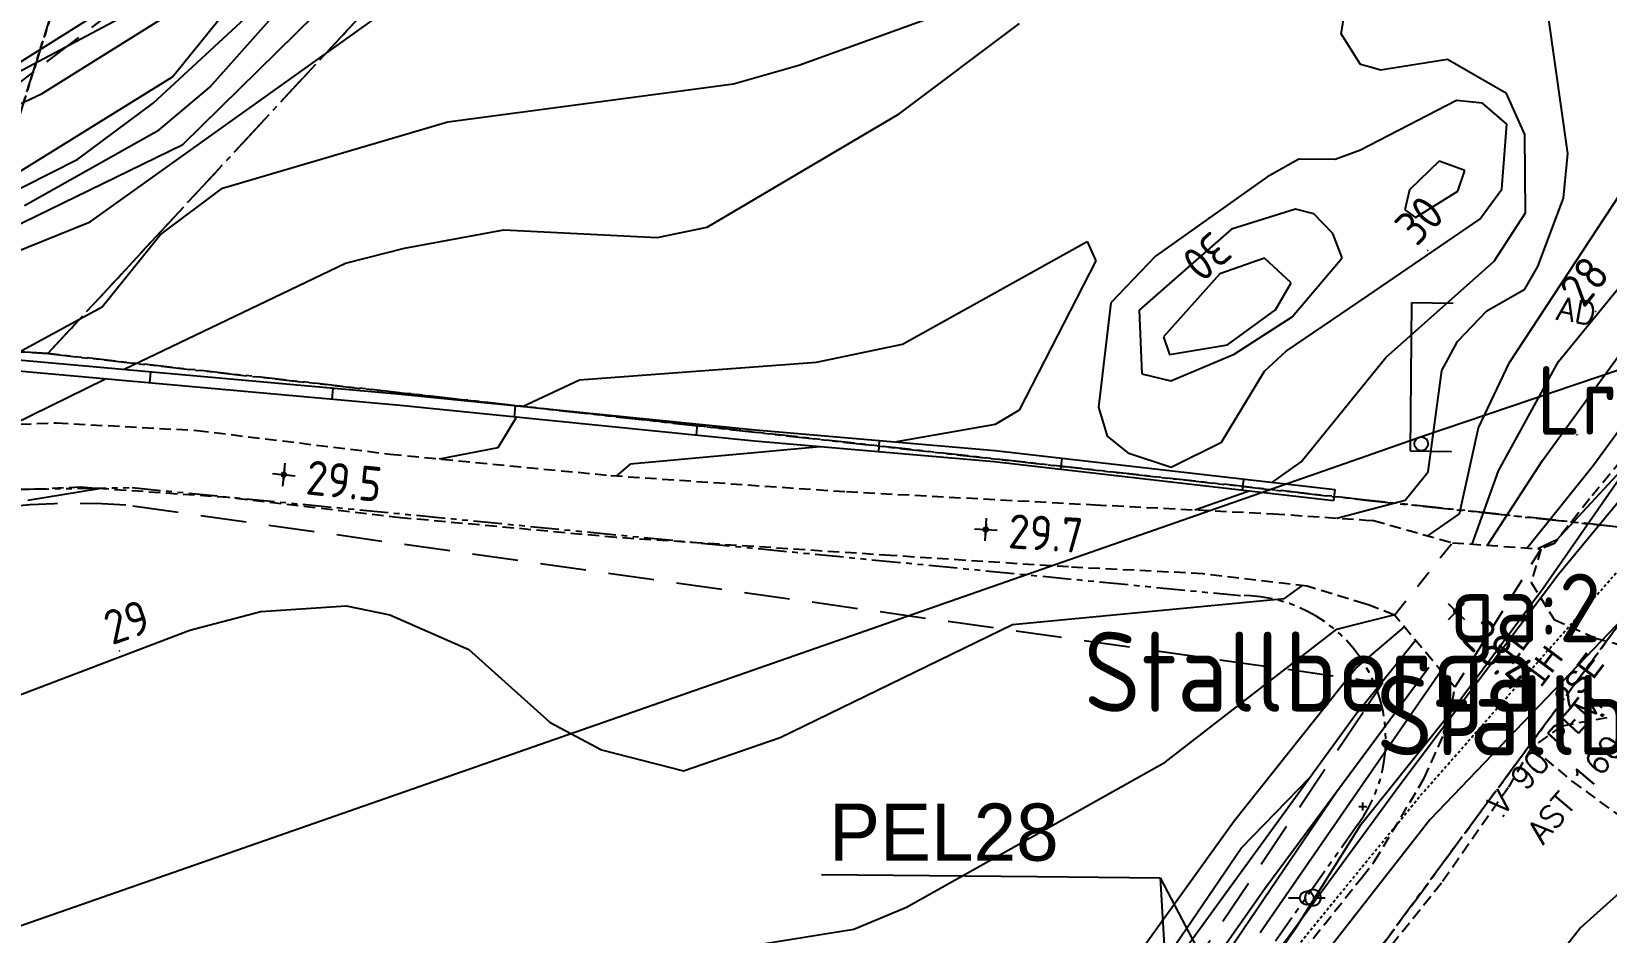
# Model space of a CAD drawing. Header units: metres. Extents: x 139929 to 143267, y 6401995 to 6404511.
# Drawn here: x 140593.3 to 140662.1, y 6402302.5 to 6402341.9 of the extents above; entities that cross this region are included whole.
import ezdxf
from ezdxf.enums import TextEntityAlignment as Align

# ---------------------------------------------------------------- set-up
doc = ezdxf.new("R2010")
doc.units = ezdxf.units.M
for name, pattern in [('DASHED', [0.75, 0.5, -0.25]), ('DASHED2', [3, 2, -1]), ('DGN Style 3', [2.464518, 1.76037, -0.704148]), ('HIDDEN2', [0.1875, 0.125, -0.0625]), ('PHANTOM', [2.5, 1.25, -0.25, 0.25, -0.25, 0.25, -0.25]), ('Underjord-Strand', [1.6, 0.8, -0.8])]:
    doc.linetypes.add(name, pattern=pattern)
for name, color, linetype, lineweight in [('FAS_HAKPARENTES', 250, 'Continuous', 18), ('PRI_LED_LUFTLED_ELNÄT', 249, 'Continuous', 18), ('PRI_VATTEN_DIKE', 170, 'Continuous', 18), ('PRI_VÄG_BROFÄSTE', 51, 'Underjord-Strand', 25)]:
    doc.layers.add(name, color=color, linetype=linetype, lineweight=lineweight)
for name, color, linetype in [('GE_EL_DETALJ', 250, 'Continuous'), ('M-BEF-BELYSNINGSSTOLPE', 4, 'Continuous'), ('M-BEF-DIKE', 4, 'Dike5'), ('M-BEF-EL', 4, 'ELLEDNING'), ('M-BEF-EL-LUFT', 4, 'ELLEDNING'), ('M-BEF-EL-TEXT', 1, 'Continuous'), ('M-BEF-MUR', 4, 'Continuous'), ('M-BEF-NIVÅ', 4, 'Continuous'), ('M-BEF-NIVÅKURVA-PRIMÄR-0.5M', 12, 'Continuous'), ('M-BEF-NIVÅKURVA-PRIMÄR-1.0M', 12, 'Continuous'), ('M-BEF-OPTO-INFO', 4, 'Continuous'), ('M-BEF-STOLPAR', 4, 'Continuous'), ('M-BEF-TELE', 4, 'TELELEDNING'), ('M-BEF-TELE-INFO', 4, 'Continuous'), ('M-BEF-TELE-TEXT', 1, 'Continuous'), ('M-BEF-VA-S', 4, 'Continuous'), ('M-BEF-VA-TEXT', 1, 'Continuous'), ('M-BEF-VA-V', 4, 'HIDDEN2'), ('M-BEF-VÄGKANT', 1, 'DASHED'), ('M-GATUNAMN', 3, 'Continuous'), ('M-GR-FASTIGHETSGRÄNS', 3, 'PHANTOM'), ('M-GR-RÄTTIGHETSGRÄNS', 3, 'DASHED'), ('M-KRYSS-1000', 1, 'Continuous')]:
    doc.layers.add(name, color=color, linetype=linetype)
doc.styles.add('ISO', font='iso.shx', dxfattribs={"height": 2.5})
doc.styles.add('ROMANS', font='romans')
doc.styles.add('Style-font38', font='font38.shx')
doc.linetypes.add('Dike5', pattern='A,1.5,["|",Standard,S=0.5,R=75,X=0,Y=0],1e-06,["|",Standard,S=0.5,R=105,X=0,Y=0],-0.75', length=2.250001)
doc.linetypes.add('ELLEDNING', pattern='A,3,-0.5,["E",Standard,S=0.5,R=0,X=0,Y=-0.25],-0.5', length=4)
doc.linetypes.add('TELELEDNING', pattern='A,3,-0.5,["T",Standard,S=0.5,R=0,X=0,Y=-0.25],-0.5', length=4)

# ---------------------------------------------------------------- blocks, each defined once
blk = doc.blocks.new('osynlig cirkel')
blk.add_circle((0, 0), 0.005)
blk = doc.blocks.new('OSYNLIG')
blk.add_blockref('osynlig cirkel', (0, 0))
blk = doc.blocks.new('PRI_L_ALLM')
for points in [[(-0.3, 0, 0), (-0.8, 0, 0)], [(0.8, 0, 0), (0.3, 0, 0)]]:
    blk.add_polyline3d(points)
blk.add_circle((0, 0), 0.3)
blk = doc.blocks.new('PRI_L_STAM')
blk.add_circle((0, 0), 0.3)
blk = doc.blocks.new('PRI_NIVÅ_HÖJDPUNKT_ISM')
at = {"color": 7}
for p, q in [((-0.25, 0), (0.25, 0)), ((0, 0.25), (0, -0.25))]:
    blk.add_line(p, q, dxfattribs=at)
blk = doc.blocks.new('BAS104DEC101')
at = {"layer": 'GE_EL_DETALJ', "linetype": 'Continuous'}
blk.add_lwpolyline([(0.5, 0), (0.496, 0.051), (0.488, 0.102), (0.476, 0.154), (0.457, 0.205), (0.433, 0.252), (0.406, 0.295), (0.37, 0.335), (0.335, 0.37), (0.295, 0.406), (0.248, 0.433), (0.205, 0.457), (0.154, 0.476), (0.102, 0.488), (0.051, 0.496), (0, 0.5), (-0.051, 0.496), (-0.102, 0.488), (-0.154, 0.476), (-0.205, 0.457), (-0.252, 0.433), (-0.295, 0.406), (-0.335, 0.37), (-0.37, 0.335), (-0.406, 0.295), (-0.433, 0.248), (-0.457, 0.205), (-0.476, 0.154), (-0.488, 0.102), (-0.496, 0.051), (-0.5, 0), (-0.496, -0.051), (-0.488, -0.102), (-0.476, -0.154), (-0.457, -0.205), (-0.433, -0.252), (-0.406, -0.295), (-0.37, -0.335), (-0.335, -0.37), (-0.295, -0.406), (-0.248, -0.433), (-0.205, -0.457), (-0.154, -0.476), (-0.102, -0.488), (-0.051, -0.496), (0, -0.5), (0.051, -0.496), (0.102, -0.488), (0.154, -0.476), (0.205, -0.457), (0.252, -0.433), (0.295, -0.406), (0.335, -0.37), (0.37, -0.335), (0.406, -0.295), (0.433, -0.248), (0.457, -0.205), (0.476, -0.154), (0.488, -0.102), (0.496, -0.051), (0.5, 0)], dxfattribs=at)
blk = doc.blocks.new('PRI_V_POLLARE')
blk.add_circle((0, 0), 0.2)
blk = doc.blocks.new('SPWDEF')
at = {"color": 0, "linetype": 'Continuous'}
for p, q in [((-1, 0), (1, 0)), ((0, -1), (0, 1))]:
    blk.add_line(p, q, dxfattribs=at)
blk.add_circle((0, 0), 0.2)
blk = doc.blocks.new('PLUS')
for p, q in [((-0.175, 0), (0, 0)), ((0, 0), (0, 0.175)), ((0, -0.175), (0, 0)), ((0, 0), (0.175, 0))]:
    blk.add_line(p, q)
blk = doc.blocks.new('PRI_NIVÅ_HÖJDPKT')
at = {"color": 0, "linetype": 'Continuous', "lineweight": -3}
blk.add_circle((183, 184), 0.0005, dxfattribs=at)

msp = doc.modelspace()

# ---------------------------------------------------------------- linework, layer by layer
at = {"layer": 'FAS_HAKPARENTES', "lineweight": -3}
for p, q in [((140653.576, 6402323.545), (140653.643, 6402330.045)), ((140653.643, 6402330.045), (140655.443, 6402330.026)), ((140655.376, 6402323.527), (140653.576, 6402323.545))]:
    msp.add_line(p, q, dxfattribs=at)
at = {"layer": 'FAS_HAKPARENTES', "color": 1, "linetype": 'Continuous', "lineweight": -3}
for p, q in [((140653.576, 6402323.545), (140653.643, 6402330.045)), ((140653.643, 6402330.045), (140655.443, 6402330.026)), ((140655.376, 6402323.527), (140653.576, 6402323.545))]:
    msp.add_line(p, q, dxfattribs=at)
at = {"layer": 'M-BEF-DIKE'}
for p, q in [((140659.358, 6402323.145), (140667.514, 6402334.396)), ((140669.036, 6402333.19), (140661.571, 6402322.905)), ((140656.952, 6402319.436), (140659.358, 6402323.145)), ((140661.571, 6402322.905), (140658.687, 6402319.314)), ((140651.539, 6402312.473), (140653.803, 6402315.28)), ((140654.38, 6402314.083), (140651.516, 6402310.217)), ((140651.192, 6402312.043), (140651.539, 6402312.473)), ((140651.192, 6402312.043), (140651.539, 6402312.473)), ((140643.465, 6402301.419), (140651.192, 6402312.043)), ((140651.516, 6402310.217), (140647.216, 6402304.414)), ((140647.216, 6402304.414), (140634.352, 6402286.102))]:
    msp.add_line(p, q, dxfattribs=at)
at = {"layer": 'M-BEF-EL', "flags": 128}
msp.add_lwpolyline([(140634.277, 6402282.538), (140633.936, 6402283.537), (140634.604, 6402283.251), (140636.782, 6402286.153), (140643.188, 6402295.437), (140647.64, 6402301.478), (140653.108, 6402308.96), (140660.051, 6402318.17), (140663.716, 6402322.601), (140665.935, 6402325.196), (140669.656, 6402329.092)], dxfattribs=at)
at = {"layer": 'M-BEF-EL-LUFT', "lineweight": -3}
for p, q in [((140654.1, 6402324.2), (140746.743, 6402355.662)), ((140651.651, 6402323.345), (140654.1, 6402324.2)), ((140547.044, 6402286.822), (140651.651, 6402323.345))]:
    msp.add_line(p, q, dxfattribs=at)
at = {"layer": 'M-BEF-MUR', "lineweight": -3}
for p, q in [((140590.195, 6402327.773), (140609.455, 6402326.04)), ((140609.408, 6402325.542), (140590.15, 6402327.275)), ((140598.471, 6402326.527), (140598.517, 6402327.024)), ((140606.44, 6402325.81), (140606.485, 6402326.307)), ((140624.9, 6402323.989), (140609.408, 6402325.542)), ((140609.455, 6402326.04), (140624.946, 6402324.486)), ((140614.403, 6402325.042), (140614.452, 6402325.538)), ((140622.363, 6402324.243), (140622.413, 6402324.74)), ((140624.946, 6402324.486), (140635.424, 6402323.58)), ((140635.374, 6402323.082), (140624.9, 6402323.989)), ((140630.33, 6402323.519), (140630.373, 6402324.017)), ((140635.424, 6402323.58), (140650.271, 6402321.875)), ((140650.214, 6402321.379), (140635.374, 6402323.082)), ((140638.292, 6402322.747), (140638.349, 6402323.244)), ((140646.24, 6402321.834), (140646.297, 6402322.331)), ((140650.271, 6402321.875), (140650.214, 6402321.379))]:
    msp.add_line(p, q, dxfattribs=at)
at = {"layer": 'M-BEF-MUR'}
for p, q in [((140590.195, 6402327.773), (140609.455, 6402326.04)), ((140609.408, 6402325.542), (140590.15, 6402327.275)), ((140598.471, 6402326.527), (140598.517, 6402327.024)), ((140606.44, 6402325.81), (140606.485, 6402326.307)), ((140624.9, 6402323.989), (140609.408, 6402325.542)), ((140609.455, 6402326.04), (140624.946, 6402324.486)), ((140614.403, 6402325.042), (140614.452, 6402325.538)), ((140622.363, 6402324.243), (140622.413, 6402324.74)), ((140624.946, 6402324.486), (140635.424, 6402323.58)), ((140635.374, 6402323.082), (140624.9, 6402323.989)), ((140630.33, 6402323.519), (140630.373, 6402324.017)), ((140635.424, 6402323.58), (140650.271, 6402321.875)), ((140650.214, 6402321.379), (140635.374, 6402323.082)), ((140638.292, 6402322.747), (140638.349, 6402323.244)), ((140646.24, 6402321.834), (140646.297, 6402322.331)), ((140650.271, 6402321.875), (140650.214, 6402321.379))]:
    msp.add_line(p, q, dxfattribs=at)
at = {"layer": 'M-BEF-NIVÅKURVA-PRIMÄR-0.5M', "linetype": 'Continuous', "lineweight": -3}
for p, q in [((140592.649, 6402340.471, 34.5), (140599.724, 6402344.93, 34.5)), ((140650.548, 6402341.806, 29.5), (140651.043, 6402344.724, 29.5)), ((140599.914, 6402336.965, 31.5), (140606.707, 6402343.65, 31.5)), ((140593.758, 6402339.195, 33.5), (140600.123, 6402343.171, 33.5)), ((140626.846, 6402340.436, 30.5), (140633.268, 6402342.752, 30.5)), ((140598.614, 6402338.763, 32.5), (140602.633, 6402342.485, 32.5)), ((140651.395, 6402340.461, 29.5), (140650.548, 6402341.806, 29.5)), ((140655.204, 6402340.674, 29.5), (140652.275, 6402340.216, 29.5)), ((140657.778, 6402339.185, 29.5), (140655.204, 6402340.674, 29.5)), ((140623.987, 6402339.607, 30.5), (140626.846, 6402340.436, 30.5)), ((140651.826, 6402340.341, 29.5), (140651.395, 6402340.461, 29.5)), ((140652.275, 6402340.216, 29.5), (140651.826, 6402340.341, 29.5)), ((140611.501, 6402337.949, 30.5), (140623.987, 6402339.607, 30.5)), ((140578.625, 6402332.016, 33.5), (140593.758, 6402339.195, 33.5)), ((140595.316, 6402336.319, 32.5), (140598.614, 6402338.763, 32.5)), ((140658.576, 6402337.399, 29.5), (140657.778, 6402339.185, 29.5)), ((140601.636, 6402335.05, 30.5), (140611.501, 6402337.949, 30.5)), ((140657.911, 6402327.433, 28.5), (140665.171, 6402338.51, 28.5)), ((140658.613, 6402333.977, 29.5), (140658.576, 6402337.399, 29.5)), ((140589.351, 6402331.821, 31.5), (140599.914, 6402336.965, 31.5)), ((140591.719, 6402334.497, 32.5), (140595.316, 6402336.319, 32.5)), ((140654.83, 6402336.239, 30.5), (140653.542, 6402334.983, 30.5)), ((140655.961, 6402335.821, 30.5), (140654.83, 6402336.239, 30.5)), ((140655.647, 6402334.913, 30.5), (140655.961, 6402335.821, 30.5)), ((140598.919, 6402333.012, 30.5), (140601.636, 6402335.05, 30.5)), ((140653.542, 6402334.983, 30.5), (140653.335, 6402334.105, 30.5)), ((140653.798, 6402333.771, 30.5), (140655.647, 6402334.913, 30.5)), ((140648.556, 6402334.139, 30.5), (140645.762, 6402333.262, 30.5)), ((140649.361, 6402333.926, 30.5), (140648.556, 6402334.139, 30.5)), ((140650.185, 6402333.074, 30.5), (140649.361, 6402333.926, 30.5)), ((140653.335, 6402334.105, 30.5), (140653.798, 6402333.771, 30.5)), ((140657.244, 6402331.861, 29.5), (140658.613, 6402333.977, 29.5)), ((140596.387, 6402329.862, 30.5), (140598.919, 6402333.012, 30.5)), ((140645.762, 6402333.262, 30.5), (140641.722, 6402329.721, 30.5)), ((140650.587, 6402332.005, 30.5), (140650.185, 6402333.074, 30.5)), ((140631.377, 6402328.235, 29.5), (140639.452, 6402332.716, 29.5)), ((140639.452, 6402332.716, 29.5), (140639.817, 6402331.877, 29.5)), ((140639.817, 6402331.877, 29.5), (140636.478, 6402325.342, 29.5)), ((140648.411, 6402329.42, 30.5), (140650.587, 6402332.005, 30.5)), ((140652.498, 6402327.641, 29.5), (140657.244, 6402331.861, 29.5)), ((140592.193, 6402327.593, 30.5), (140596.387, 6402329.862, 30.5)), ((140641.722, 6402329.721, 30.5), (140641.831, 6402326.927, 30.5)), ((140645.868, 6402327.796, 30.5), (140648.411, 6402329.42, 30.5)), ((140627.607, 6402327.441, 29.5), (140631.377, 6402328.235, 29.5)), ((140643.103, 6402326.623, 30.5), (140645.868, 6402327.796, 30.5)), ((140651.685, 6402326.638, 29.5), (140652.498, 6402327.641, 29.5)), ((140617.252, 6402326.669, 29.5), (140627.607, 6402327.441, 29.5)), ((140641.831, 6402326.927, 30.5), (140643.103, 6402326.623, 30.5)), ((140656.548, 6402324.571, 28.5), (140657.911, 6402327.433, 28.5)), ((140614.762, 6402325.507, 29.5), (140617.252, 6402326.669, 29.5)), ((140648.799, 6402323.077, 29.5), (140651.685, 6402326.638, 29.5)), ((140613.697, 6402323.711, 29.5), (140614.495, 6402325.032, 29.5)), ((140636.478, 6402325.342, 29.5), (140635.429, 6402324.71, 29.5)), ((140635.429, 6402324.71, 29.5), (140631.116, 6402323.952, 29.5)), ((140655.725, 6402320.814, 28.5), (140656.548, 6402324.571, 28.5)), ((140611.128, 6402323.212, 29.5), (140613.697, 6402323.711, 29.5)), ((140627.77, 6402323.74, 29.5), (140619.464, 6402322.98, 29.5)), ((140619.464, 6402322.98, 29.5), (140618.875, 6402322.469, 29.5)), ((140647.542, 6402322.188, 29.5), (140648.799, 6402323.077, 29.5)), ((140593.127, 6402321.412, 29.5), (140596.251, 6402321.913, 29.5)), ((140644.155, 6402320.986, 29.5), (140646.486, 6402321.807, 29.5)), ((140654.338, 6402319.847, 28.5), (140655.725, 6402320.814, 28.5)), ((140650.356, 6402315.767, 28.5), (140651.576, 6402316.073, 28.5)), ((140651.576, 6402316.073, 28.5), (140652.906, 6402316.406, 28.5)), ((140642.857, 6402309.948, 28.5), (140650.356, 6402315.767, 28.5)), ((140631.544, 6402303.61, 28.5), (140642.857, 6402309.948, 28.5)), ((140646.176, 6402306.186, 27.5), (140649.178, 6402309.274, 27.5)), ((140650.352, 6402308.645, 27.5), (140642.898, 6402297.675, 27.5)), ((140635.406, 6402290.405, 27.5), (140646.176, 6402306.186, 27.5)), ((140629.243, 6402302.643, 28.5), (140631.544, 6402303.61, 28.5)), ((140620.648, 6402301.263, 28.5), (140629.243, 6402302.643, 28.5))]:
    msp.add_line(p, q, dxfattribs=at)
at = {"layer": 'M-BEF-NIVÅKURVA-PRIMÄR-1.0M', "linetype": 'Continuous', "lineweight": -3}
for p, q in [((140599.463, 6402339.922, 33), (140603.194, 6402344.557, 33)), ((140601.094, 6402339.47, 32), (140605.378, 6402344.301, 32)), ((140588.543, 6402337.916, 34), (140599.426, 6402343.698, 34)), ((140595.857, 6402333.573, 31), (140609.866, 6402343.596, 31)), ((140631.22, 6402338.302, 30), (140636.482, 6402342.254, 30)), ((140660.457, 6402336.573, 29), (140659.615, 6402342.526, 29)), ((140590.719, 6402334.5, 33), (140599.463, 6402339.922, 33)), ((140598.879, 6402337.605, 32), (140601.094, 6402339.47, 32)), ((140655.596, 6402338.885, 30), (140651.791, 6402336.917, 30)), ((140656.723, 6402338.773, 30), (140655.596, 6402338.885, 30)), ((140657.792, 6402337.844, 30), (140656.723, 6402338.773, 30)), ((140622.832, 6402333.351, 30), (140631.22, 6402338.302, 30)), ((140657.569, 6402335.01, 30), (140657.792, 6402337.844, 30)), ((140592.994, 6402334.299, 32), (140598.879, 6402337.605, 32)), ((140651.39, 6402336.709, 30), (140650.293, 6402336.299, 30)), ((140651.791, 6402336.917, 30), (140651.39, 6402336.709, 30)), ((140660.264, 6402334.621, 29), (140660.457, 6402336.573, 29)), ((140648.701, 6402336.322, 30), (140647.295, 6402335.537, 30)), ((140650.293, 6402336.299, 30), (140648.701, 6402336.322, 30)), ((140647.295, 6402335.537, 30), (140642.43, 6402332.083, 30)), ((140656.617, 6402333.695, 30), (140657.569, 6402335.01, 30)), ((140659.141, 6402331.627, 29), (140660.264, 6402334.621, 29)), ((140660.045, 6402327.469, 28), (140665.404, 6402334.032, 28)), ((140590.699, 6402331.497, 31), (140595.857, 6402333.573, 31)), ((140609.604, 6402332.422, 30), (140613.936, 6402333.226, 30)), ((140613.936, 6402333.226, 30), (140620.649, 6402332.894, 30)), ((140620.649, 6402332.894, 30), (140622.832, 6402333.351, 30)), ((140651.723, 6402330.362, 30), (140656.617, 6402333.695, 30)), ((140607.02, 6402331.776, 30), (140609.604, 6402332.422, 30)), ((140597.34, 6402327.13, 30), (140607.02, 6402331.776, 30)), ((140642.43, 6402332.083, 30), (140640.486, 6402330.035, 30)), ((140647.191, 6402331.989, 31), (140645.238, 6402331.3, 31)), ((140648.359, 6402330.911, 31), (140647.191, 6402331.989, 31)), ((140645.238, 6402331.3, 31), (140642.782, 6402328.55, 31)), ((140658.584, 6402330.641, 29), (140659.141, 6402331.627, 29)), ((140647.672, 6402329.736, 31), (140648.359, 6402330.911, 31)), ((140648.144, 6402327.925, 30), (140651.723, 6402330.362, 30)), ((140656.914, 6402329.688, 29), (140658.584, 6402330.641, 29)), ((140640.486, 6402330.035, 30), (140639.941, 6402325.468, 30)), ((140645.577, 6402328.197, 31), (140647.672, 6402329.736, 31)), ((140655.641, 6402328.352, 29), (140656.914, 6402329.688, 29)), ((140642.782, 6402328.55, 31), (140643.047, 6402327.772, 31)), ((140643.047, 6402327.772, 31), (140645.577, 6402328.197, 31)), ((140654.945, 6402327.08, 29), (140655.641, 6402328.352, 29)), ((140647.196, 6402327.044, 30), (140648.144, 6402327.925, 30)), ((140645.324, 6402323.937, 30), (140647.196, 6402327.044, 30)), ((140654.35, 6402322.649, 29), (140654.945, 6402327.08, 29)), ((140657.422, 6402322.686, 28), (140660.045, 6402327.469, 28)), ((140592.485, 6402324.728, 30), (140596.493, 6402326.704, 30)), ((140639.941, 6402325.468, 30), (140640.322, 6402324.205, 30)), ((140640.322, 6402324.205, 30), (140641.225, 6402323.484, 30)), ((140664.039, 6402324.06, 28), (140659.979, 6402319.677, 28)), ((140641.225, 6402323.484, 30), (140643.121, 6402322.855, 30)), ((140643.121, 6402322.855, 30), (140645.324, 6402323.937, 30)), ((140656.281, 6402319.484, 28), (140657.422, 6402322.686, 28)), ((140653.349, 6402321.407, 29), (140654.35, 6402322.649, 29)), ((140651.627, 6402320.957, 29), (140653.349, 6402321.407, 29)), ((140650.354, 6402320.625, 29), (140651.627, 6402320.957, 29)), ((140659.979, 6402319.677, 28), (140659.147, 6402319.282, 28)), ((140648.07, 6402317.113, 29), (140648.863, 6402317.669, 29)), ((140600.22, 6402315.722, 29), (140603.314, 6402316.542, 29)), ((140603.314, 6402316.542, 29), (140607.051, 6402316.791, 29)), ((140607.051, 6402316.791, 29), (140608.956, 6402316.399, 29)), ((140636.185, 6402315.977, 29), (140648.07, 6402317.113, 29)), ((140608.956, 6402316.399, 29), (140612.41, 6402314.872, 29)), ((140626.03, 6402311.027, 29), (140636.185, 6402315.977, 29)), ((140651.559, 6402314.366, 28), (140653.313, 6402315.865, 28)), ((140591.985, 6402312.589, 29), (140600.22, 6402315.722, 29)), ((140612.41, 6402314.872, 29), (140615.975, 6402311.678, 29)), ((140645.873, 6402307.383, 28), (140651.162, 6402314.028, 28)), ((140651.162, 6402314.028, 28), (140651.559, 6402314.366, 28)), ((140654.923, 6402313.945, 28), (140651.504, 6402308.995, 28)), ((140615.975, 6402311.678, 29), (140618.214, 6402310.496, 29)), ((140621.803, 6402309.569, 29), (140626.03, 6402311.027, 29)), ((140618.214, 6402310.496, 29), (140621.803, 6402309.569, 29)), ((140651.504, 6402308.995, 28), (140647.006, 6402302.484, 28)), ((140641.01, 6402300.642, 28), (140645.873, 6402307.383, 28)), ((140665.979, 6402307.174, 29), (140661.019, 6402302.7, 29)), ((140661.019, 6402302.7, 29), (140657.371, 6402298.085, 29))]:
    msp.add_line(p, q, dxfattribs=at)
at = {"layer": 'M-BEF-TELE', "linetype": 'Continuous'}
for p, q in [((140659.383, 6402317.558), (140662.834, 6402322.53)), ((140655.354, 6402312.153), (140659.383, 6402317.558)), ((140651.486, 6402307.318), (140655.354, 6402312.153)), ((140648.582, 6402302.713), (140651.429, 6402307.245)), ((140651.429, 6402307.245), (140651.486, 6402307.318)), ((140644.503, 6402296.913), (140648.582, 6402302.713))]:
    msp.add_line(p, q, dxfattribs=at)
at = {"layer": 'M-BEF-TELE-INFO', "linetype": 'DGN Style 3'}
msp.add_line((140574.379, 6402325.619), (140652.269, 6402385.095), dxfattribs=at)
at = {"layer": 'M-BEF-TELE-TEXT', "linetype": 'Continuous'}
for p, q in [((140627.829, 6402305.044), (140637.258, 6402304.947)), ((140637.258, 6402304.947), (140642.631, 6402304.892)), ((140642.631, 6402304.892), (140646.825, 6402296.95)), ((140642.631, 6402304.892), (140643.474, 6402290.95))]:
    msp.add_line(p, q, dxfattribs=at)
at = {"layer": 'M-BEF-VA-S'}
for points in [[(140672.184, 6402323.786, 0), (140671.729, 6402323.138, 0), (140668.377, 6402321.976, 0), (140654.421, 6402307.435, 0), (140651.448, 6402303.624, 0), (140650.092, 6402301.886, 0), (140647.219, 6402297.709, 0), (140640.334, 6402288.592, 0), (140635.471, 6402281.447, 0), (140627.317, 6402269.383, 0), (140627.024, 6402269.321, 0), (140621.009, 6402273.416, 0), (140612.908, 6402279.228, 0), (140585.474, 6402297.789, 0), (140572.635, 6402306.136, 0), (140564.862, 6402309.993, 0), (140553.857, 6402305.481, 0), (140543.806, 6402301.837, 0), (140539.295, 6402301.231, 0), (140535.278, 6402301.329, 0), (140529.651, 6402302.658, 0)], [(140659.367, 6402306.338, 0), (140659.432, 6402306.414, 0)]]:
    msp.add_polyline3d(points, dxfattribs=at)
at = {"layer": 'M-BEF-VA-TEXT'}
for points in [[(140659.938, 6402329.345, 0), (140660.036, 6402329.327, 0)], [(140657.611, 6402307.569, 0), (140657.679, 6402307.643, 0)], [(140659.367, 6402306.338, 0), (140659.432, 6402306.414, 0)]]:
    msp.add_polyline3d(points, dxfattribs=at)
at = {"layer": 'M-BEF-VA-V'}
msp.add_polyline3d([(140626.85, 6402271.456, 0), (140634.792, 6402282.978, 0), (140641.596, 6402292.423, 0), (140648.21, 6402301.388, 0), (140651.466, 6402305.372, 0), (140654.024, 6402308.5, 0), (140672.227, 6402329.215, 0), (140673.751, 6402330.601, 0), (140704.762, 6402365.886, 0), (140719.812, 6402385.776, 0), (140731.749, 6402401.079, 0), (140745.841, 6402426.178, 0), (140746.326, 6402427.04, 0), (140758.698, 6402449.03, 0), (140771.155, 6402469.343, 0), (140771.632, 6402480.661, 0), (140772.009, 6402495.506, 0), (140774.936, 6402544.847, 0), (140775.864, 6402560.322, 0), (140780.7, 6402567.968, 0)], dxfattribs=at)
at = {"layer": 'M-BEF-VÄGKANT', "lineweight": -3}
for p, q in [((140664.705, 6402325.446), (140661.407, 6402321.462)), ((140589.777, 6402324.647), (140594.392, 6402324.786)), ((140594.392, 6402324.786), (140600.537, 6402324.457)), ((140600.537, 6402324.457), (140608.978, 6402323.421)), ((140608.978, 6402323.421), (140618.625, 6402322.486)), ((140618.625, 6402322.486), (140628.921, 6402321.78)), ((140595.443, 6402321.97), (140590.307, 6402321.764)), ((140601.914, 6402321.519), (140595.443, 6402321.97)), ((140609.426, 6402320.64), (140601.914, 6402321.519)), ((140628.921, 6402321.78), (140639.793, 6402321.206)), ((140661.407, 6402321.462), (140659.875, 6402319.511)), ((140618.858, 6402319.773), (140609.426, 6402320.64)), ((140639.793, 6402321.206), (140647.594, 6402320.812)), ((140647.594, 6402320.812), (140651.622, 6402320.539)), ((140651.622, 6402320.539), (140651.959, 6402320.516)), ((140651.959, 6402320.516), (140655.411, 6402319.545)), ((140630.854, 6402318.988), (140618.858, 6402319.773)), ((140655.411, 6402319.545), (140659.286, 6402319.272)), ((140659.875, 6402319.511), (140659.286, 6402319.272)), ((140638.627, 6402318.485), (140630.854, 6402318.988)), ((140644.497, 6402318.189), (140638.627, 6402318.485)), ((140649.059, 6402317.646), (140644.497, 6402318.189)), ((140651.585, 6402316.879), (140649.059, 6402317.646)), ((140651.77, 6402316.823), (140651.585, 6402316.879)), ((140652.884, 6402316.377), (140651.77, 6402316.823)), ((140655.526, 6402313.225), (140652.884, 6402316.377)), ((140655.409, 6402312.552), (140655.526, 6402313.225)), ((140655.215, 6402311.543), (140655.409, 6402312.552)), ((140654.181, 6402309.244), (140655.215, 6402311.543)), ((140658.879, 6402310.585), (140657.847, 6402308.832)), ((140658.879, 6402310.585), (140660.637, 6402309.121)), ((140652.013, 6402305.615), (140654.181, 6402309.244)), ((140660.637, 6402309.121), (140663.587, 6402306.966)), ((140657.847, 6402308.832), (140654.935, 6402304.663)), ((140651.462, 6402304.923), (140652.013, 6402305.615)), ((140646.058, 6402298.132), (140651.462, 6402304.923)), ((140654.935, 6402304.663), (140651.414, 6402300.257))]:
    msp.add_line(p, q, dxfattribs=at)
at = {"layer": 'M-BEF-VÄGKANT'}
for p, q in [((140589.777, 6402324.647), (140594.392, 6402324.786)), ((140594.392, 6402324.786), (140600.537, 6402324.457)), ((140600.537, 6402324.457), (140608.978, 6402323.421)), ((140608.978, 6402323.421), (140618.625, 6402322.486)), ((140618.625, 6402322.486), (140628.921, 6402321.78)), ((140595.443, 6402321.97), (140590.307, 6402321.764)), ((140601.914, 6402321.519), (140595.443, 6402321.97)), ((140609.426, 6402320.64), (140601.914, 6402321.519)), ((140628.921, 6402321.78), (140639.793, 6402321.206)), ((140618.858, 6402319.773), (140609.426, 6402320.64)), ((140639.793, 6402321.206), (140647.594, 6402320.812)), ((140647.594, 6402320.812), (140651.622, 6402320.539)), ((140651.622, 6402320.539), (140651.959, 6402320.516)), ((140651.959, 6402320.516), (140655.411, 6402319.545)), ((140630.854, 6402318.988), (140618.858, 6402319.773)), ((140655.411, 6402319.545), (140659.286, 6402319.272)), ((140659.286, 6402319.272), (140658.852, 6402317.811)), ((140638.627, 6402318.485), (140630.854, 6402318.988)), ((140644.497, 6402318.189), (140638.627, 6402318.485)), ((140649.059, 6402317.646), (140644.497, 6402318.189)), ((140651.585, 6402316.879), (140649.059, 6402317.646)), ((140658.852, 6402317.811), (140659.864, 6402316.186)), ((140651.77, 6402316.823), (140651.585, 6402316.879)), ((140652.884, 6402316.377), (140651.77, 6402316.823)), ((140655.526, 6402313.225), (140652.884, 6402316.377)), ((140659.864, 6402316.186), (140661.675, 6402315.377)), ((140661.675, 6402315.377), (140664.852, 6402314.495)), ((140655.409, 6402312.552), (140655.526, 6402313.225)), ((140655.215, 6402311.543), (140655.409, 6402312.552)), ((140662.171, 6402311.894), (140660.18, 6402311.521)), ((140654.181, 6402309.244), (140655.215, 6402311.543)), ((140660.18, 6402311.521), (140658.879, 6402310.585)), ((140658.879, 6402310.585), (140657.847, 6402308.832)), ((140652.013, 6402305.615), (140654.181, 6402309.244)), ((140657.847, 6402308.832), (140654.935, 6402304.663)), ((140651.462, 6402304.923), (140652.013, 6402305.615)), ((140646.058, 6402298.132), (140651.462, 6402304.923)), ((140654.935, 6402304.663), (140651.414, 6402300.257))]:
    msp.add_line(p, q, dxfattribs=at)
at = {"layer": 'M-GR-FASTIGHETSGRÄNS'}
for p, q in [((140592.336, 6402336.875), (140600.565, 6402362.95)), ((140600.565, 6402362.95), (140592.336, 6402336.875)), ((140592.336, 6402336.875), (140600.565, 6402362.95)), ((140594.003, 6402327.817), (140623.697, 6402359.884)), ((140594.003, 6402327.817), (140580.841, 6402328.643)), ((140594.003, 6402327.817), (140580.841, 6402328.643)), ((140580.841, 6402328.643), (140594.003, 6402327.817)), ((140594.003, 6402327.817), (140580.841, 6402328.643)), ((140594.003, 6402327.817), (140651.631, 6402321.41)), ((140651.631, 6402321.41), (140594.003, 6402327.817)), ((140594.003, 6402327.817), (140651.631, 6402321.41)), ((140592.807, 6402321.888), (140597.689, 6402321.957)), ((140597.689, 6402321.957), (140646.143, 6402317.236)), ((140651.631, 6402321.41), (140699.072, 6402316.366)), ((140674.85, 6402318.941), (140651.631, 6402321.41)), ((140651.631, 6402321.41), (140699.072, 6402316.366)), ((140662.615, 6402315.872), (140647.686, 6402295.626)), ((140647.686, 6402295.626), (140662.615, 6402315.872)), ((140662.615, 6402315.872), (140651.418, 6402300.687)), ((140651.285, 6402307.23), (140619.259, 6402262.002))]:
    msp.add_line(p, q, dxfattribs=at)
msp.add_arc((140646.211, 6402310.947), 6.29, 323.77812, 90.61195, dxfattribs=at)
at = {"layer": 'M-GR-RÄTTIGHETSGRÄNS', "color": 1, "linetype": 'DASHED2', "lineweight": -3}
for p, q in [((140594.003, 6402327.817), (140623.697, 6402359.884)), ((140597.725, 6402321.163), (140651.55, 6402313.539)), ((140652.37, 6402313.423), (140651.536, 6402312.18)), ((140651.55, 6402313.539), (140652.37, 6402313.423)), ((140618.647, 6402263.132), (140651.536, 6402312.18))]:
    msp.add_line(p, q, dxfattribs=at)
msp.add_arc((140595.252, 6402291.783), 29.486, 85.77886, 118.27235, dxfattribs=at)
at = {"layer": 'PRI_LED_LUFTLED_ELNÄT', "lineweight": -3}
for p, q in [((140654.1, 6402324.2), (140740.438, 6402353.521)), ((140651.651, 6402323.345), (140654.1, 6402324.2)), ((140547.044, 6402286.822), (140651.651, 6402323.345))]:
    msp.add_line(p, q, dxfattribs=at)
at = {"layer": 'PRI_VATTEN_DIKE', "color": 1, "linetype": 'Continuous', "lineweight": -3}
for p, q in [((140659.358, 6402323.145), (140667.514, 6402334.396)), ((140669.036, 6402333.19), (140661.571, 6402322.905)), ((140656.952, 6402319.436), (140659.358, 6402323.145)), ((140661.571, 6402322.905), (140658.687, 6402319.314)), ((140651.539, 6402312.473), (140653.803, 6402315.28)), ((140654.38, 6402314.083), (140651.516, 6402310.217)), ((140651.192, 6402312.043), (140651.539, 6402312.473)), ((140651.192, 6402312.043), (140651.539, 6402312.473)), ((140643.465, 6402301.419), (140651.192, 6402312.043)), ((140651.516, 6402310.217), (140647.216, 6402304.414)), ((140647.216, 6402304.414), (140634.352, 6402286.102))]:
    msp.add_line(p, q, dxfattribs=at)
at = {"layer": 'PRI_VÄG_BROFÄSTE', "lineweight": -3}
for p, q in [((140652.884, 6402316.377), (140655.411, 6402319.545)), ((140659.286, 6402319.272), (140655.526, 6402313.225))]:
    msp.add_line(p, q, dxfattribs=at)
at = {"layer": 'PRI_VÄG_BROFÄSTE', "color": 1, "linetype": 'Underjord-Strand', "lineweight": -3}
for p, q in [((140652.884, 6402316.377), (140655.411, 6402319.545)), ((140659.286, 6402319.272), (140655.526, 6402313.225))]:
    msp.add_line(p, q, dxfattribs=at)

# ---------------------------------------------------------------- block references
at = {"layer": 'M-BEF-BELYSNINGSSTOLPE'}
msp.add_blockref('PRI_L_ALLM', (140649.046, 6402304.01), dxfattribs=at)
msp.add_blockref('PRI_L_ALLM', (140649.046, 6402304.01), dxfattribs=at)
at = {"layer": 'M-BEF-NIVÅ', "xscale": 0.5, "yscale": 0.5, "zscale": 0.5}
for p, rotation in [((140604.329, 6402322.524), 354.3839998983619), ((140635.015, 6402320.126), 356.6790000219904), ((140655.586, 6402316.545), 315.4769986688272)]:
    msp.add_blockref('SPWDEF', p, dxfattribs=dict(at, rotation=rotation))
at = {"layer": 'M-BEF-NIVÅ', "lineweight": -3}
for p, rotation in [((140604.329, 6402322.524), 354.3839998983621), ((140635.015, 6402320.126), 356.6790000219904), ((140655.586, 6402316.545), 315.4769986688271)]:
    msp.add_blockref('PRI_NIVÅ_HÖJDPUNKT_ISM', p, dxfattribs=dict(at, rotation=rotation))
at = {"layer": 'M-BEF-NIVÅKURVA-PRIMÄR-1.0M', "color": 1, "linetype": 'Continuous', "lineweight": -3, "xscale": 0.001, "yscale": 0.001, "zscale": 0.001}
for p in [(140644.583, 6402333.576, 30), (140654.161, 6402332.142, 30), (140661.504, 6402329.479, 28), (140596.952, 6402314.63, 29)]:
    msp.add_blockref('PRI_NIVÅ_HÖJDPKT', p, dxfattribs=at)
at = {"layer": 'M-BEF-OPTO-INFO', "linetype": 'Continuous', "xscale": 0.7, "yscale": 0.7}
msp.add_blockref('BAS104DEC101', (140649.317, 6402304.026), dxfattribs=at)
at = {"layer": 'M-BEF-STOLPAR', "lineweight": -3}
for rotation in [296.68547828087, 296.6854782808701]:
    msp.add_blockref('PRI_L_STAM', (140654.049, 6402323.872), dxfattribs=dict(at, rotation=rotation))
at = {"layer": 'M-GATUNAMN', "lineweight": -3, "xscale": 10, "yscale": 10, "zscale": 10}
msp.add_blockref('OSYNLIG', (140661.964, 6402312.006), dxfattribs=at)
at = {"layer": 'M-GR-RÄTTIGHETSGRÄNS', "lineweight": -3}
for p in [(140660.861, 6402324.27), (140658.608, 6402315.197)]:
    msp.add_blockref('OSYNLIG', p, dxfattribs=at)
at = {"layer": 'M-GR-RÄTTIGHETSGRÄNS', "color": 1, "linetype": 'Continuous', "lineweight": -3, "xscale": 0.01, "yscale": 0.01, "zscale": 0.01}
for p in [(140660.861, 6402324.27), (140658.608, 6402315.197)]:
    msp.add_blockref('PRI_V_POLLARE', p, dxfattribs=at)
at = {"layer": 'M-KRYSS-1000', "ltscale": 0.8}
msp.add_blockref('PLUS', (140651.494, 6402308.016), dxfattribs=at)

# ---------------------------------------------------------------- texts
at = {"layer": 'M-BEF-EL-TEXT', "linetype": 'Continuous'}
for s, rotation, p in [('1L', 53.1301, (140658.249, 6402313.959)), ('1H', 53.1301, (140659.527, 6402312.996)), ('2SE', 52.67448, (140660.804, 6402312.033))]:
    msp.add_text(s, height=1, rotation=rotation, dxfattribs=at).set_placement(p, align=Align.BOTTOM_LEFT)
at = {"layer": 'M-BEF-NIVÅ', "style": 'ISO'}
for s, rotation, p in [('29.5', 353.79527, (140605.323, 6402322.416)), ('29.5', 354.38401, (140605.323, 6402322.416)), ('29.7', 356.09011, (140636.013, 6402320.058)), ('29.7', 356.67901, (140636.013, 6402320.058)), ('28.4', 314.88981, (140656.291, 6402315.837)), ('28.4', 315.47701, (140656.291, 6402315.837))]:
    msp.add_text(s, height=1.5, rotation=rotation, dxfattribs=at).set_placement(p, align=Align.MIDDLE_LEFT)
at = {"layer": 'M-BEF-NIVÅKURVA-PRIMÄR-1.0M', "style": 'ISO'}
for s, rotation, p in [('30', 45.09, (140654.161, 6402332.142)), ('30', 221.11201, (140644.583, 6402333.576)), ('28', 51.111, (140661.504, 6402329.479)), ('29', 19.197, (140596.952, 6402314.63))]:
    msp.add_text(s, height=1.5, rotation=rotation, dxfattribs=at).set_placement(p, align=Align.BOTTOM_LEFT)
at = {"layer": 'M-BEF-TELE-TEXT', "linetype": 'Continuous', "style": 'Style-font38'}
msp.add_text('PEL28', height=2.5, dxfattribs=at).set_placement((140628.161, 6402305.64))
at = {"layer": 'M-BEF-VA-TEXT', "style": 'ROMANS'}
for s, rotation, p in [('AD 160 PVC ', 349.41476, (140659.938, 6402329.345)), ('AST 160 PEH ', 49.6924, (140659.367, 6402306.338)), ('V 90 PEM ', 47.64554, (140657.611, 6402307.569))]:
    msp.add_text(s, height=1, rotation=rotation, dxfattribs=at).set_placement(p)
at = {"layer": 'M-GATUNAMN', "lineweight": -3, "style": 'ISO'}
for p in [(140649.18, 6402313.905), (140661.964, 6402312.006)]:
    msp.add_text('Stallberga', height=3.5, dxfattribs=at).set_placement(p, align=Align.MIDDLE_CENTER)
at = {"layer": 'M-GR-RÄTTIGHETSGRÄNS', "lineweight": -3, "style": 'ISO'}
for s, p in [('Lr', (140660.861, 6402324.27)), ('ga:2', (140658.608, 6402315.197))]:
    msp.add_text(s, height=3, dxfattribs=at).set_placement(p, align=Align.CENTER)

doc.saveas('drawing.dxf')
